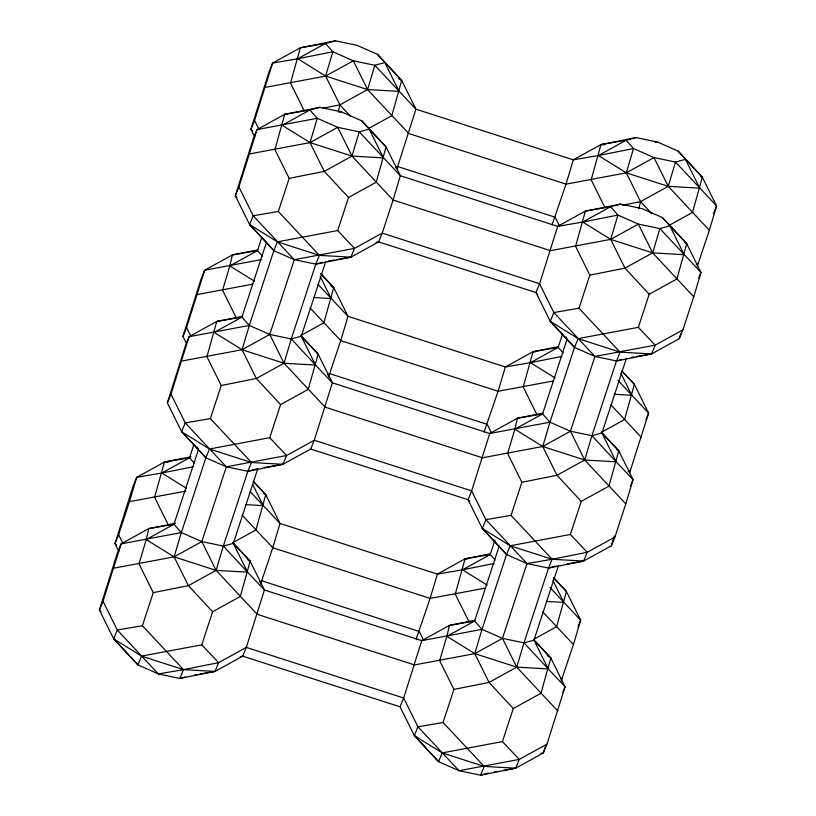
<?xml version="1.0" encoding="UTF-8"?>
<svg xmlns="http://www.w3.org/2000/svg" width="816" height="816" viewBox="0 0 816 816"><rect width="100%" height="100%" fill="white"/><g stroke="black" fill="none" stroke-linecap="round" stroke-linejoin="round"><path stroke-width="1.22" d="M191.056 456.756L164.414 462.06L154.601 497.332L168.32 525.004M242.199 316.394L216.77 321.453L206.948 356.725L221.228 385.509L210.365 418.598L251.461 462.509L282.968 464.304L310.661 449.024L314.272 440.242L332.377 382.847L318.107 354.062L300.778 335.427M319.841 107.324L309.856 110.017L284.733 114.322L274.91 149.583L289.18 178.367L278.327 211.456L319.423 255.377L350.921 257.173L378.624 241.893L382.235 233.111L393.088 200.022L400.33 175.715L386.06 146.931L361.814 120.839L341.353 111.812L319.841 107.324L284.733 114.322L257.03 129.591L253.419 138.383L235.314 195.769L249.584 224.553L273.839 250.655L294.29 259.682L315.812 264.16L350.921 257.173L354.532 248.38L382.235 233.111L539.59 283.754L553.86 312.538L594.956 356.449L616.478 360.937L651.586 353.94L679.279 338.671L682.89 329.878L693.743 296.789L700.995 272.493L686.725 243.709L662.47 217.607L642.019 208.58L620.497 204.102L585.388 211.089L557.685 226.369L539.59 283.754L535.979 292.546L550.249 321.331L574.505 347.422L594.956 356.449L655.187 345.148L682.89 329.878M338.477 110.884L339.895 104.856L325.625 76.072L297.758 58.762L272.636 63.067L269.025 71.859L250.92 129.244L254.765 136.996M232.825 542.558L250.145 561.204L240.322 596.465L212.629 611.745L201.766 644.834L141.535 656.125L113.669 638.826L99.399 610.042L117.504 552.646L121.115 543.864L148.818 528.584L175.45 523.28M253.623 481.624L265.751 494.669L255.928 529.941L232.662 542.773M320.719 273.564L333.703 287.538L323.891 322.81L300.614 335.641M252.603 131.029L250.92 129.244L254.531 120.452L272.636 63.067L300.329 47.787L335.437 40.8L356.959 45.288L377.41 54.305L401.666 80.407L391.843 115.678L368.577 128.51M490.498 553.768L465.079 558.827L455.257 594.099L468.986 621.772M558.46 346.637L533.032 351.696L523.219 386.968L536.938 414.64M697.139 266.648L709.349 230.265L716.601 205.958L702.331 177.174L678.076 151.082L657.625 142.055L636.103 137.567L600.994 144.565L591.172 179.836L604.901 207.509M638.857 208.865L640.55 201.623L626.28 172.839L598.424 155.53L573.291 159.834L415.936 109.191L374.84 65.28L353.318 60.792L332.867 51.765L325.462 43.483L300.329 47.787L290.516 83.059L304.235 110.741M533.48 639.336L550.81 657.971L540.988 693.243L513.284 708.512L502.432 741.601L442.19 752.903L414.334 735.593L400.064 706.809L242.709 656.166L240.19 656.594M601.443 432.194L618.763 450.84L608.95 486.112L581.247 501.381L570.384 534.47L510.153 545.771L482.297 528.462L468.017 499.678L310.661 449.024M662.47 217.607L686.725 243.709L676.903 278.97L649.199 294.25L638.347 327.338L578.105 338.63L550.249 321.331L553.86 312.538L578.983 308.234L620.078 352.145L651.586 353.94L655.187 345.148L638.347 327.338M678.076 151.082L702.331 177.174L692.509 212.446L669.242 225.277M118.85 551.259L115.005 543.507L118.616 534.725L129.469 501.636L136.721 477.329L164.414 462.06L189.547 457.756L194.483 463.274M101.082 611.816L99.399 610.042L103.01 601.249L121.115 543.864L181.346 532.562L201.807 541.589L223.319 546.067L233.305 543.385L257.836 468.608M186.252 343.016L182.968 336.376L201.062 278.99L204.673 270.198L232.376 254.929L257.795 249.859M182.968 336.376L186.568 327.593L204.673 270.198L261.283 259.621M626.453 358.244L601.922 433.021L618.763 450.84L633.032 479.624L625.79 503.921L614.938 537.01L611.327 545.802L583.624 561.071L548.515 568.069L526.993 563.581L485.897 519.67L471.628 490.885L314.272 440.242L286.569 455.512L282.968 464.304L247.86 471.291L226.338 466.813L205.887 457.786L181.631 431.684L167.362 402.9L185.467 345.515L189.067 336.722L216.77 321.453L241.903 317.149L249.308 325.431L269.759 334.458L291.281 338.936L301.257 336.253L325.788 261.477M167.362 402.9L170.972 394.118L189.067 336.722L249.308 325.431L273.839 250.655L277.45 241.862L337.681 230.561L354.532 248.38L294.29 259.682L253.195 215.761L238.925 186.986L257.03 129.591L317.261 118.3L337.722 127.327L359.234 131.804L369.22 129.122L386.06 146.931L376.237 182.203L348.544 197.472L337.681 230.561M170.972 394.118L185.242 422.902L226.338 466.813L286.569 455.512L269.729 437.702L209.488 448.994L205.887 457.786L181.346 532.562L174.104 556.859L188.374 585.643L212.629 611.745M249.308 325.431L242.056 349.727L256.336 378.512L280.582 404.614L269.729 437.702M210.365 418.598L185.242 422.902L181.631 431.684L209.488 448.994L251.461 462.509L247.86 471.291L223.319 546.067L216.077 570.374L188.374 585.643L153.265 592.64L142.412 625.729L183.508 669.64L215.006 671.435L242.709 656.166L246.32 647.374L264.415 589.988L250.145 561.204L233.305 543.385L247.574 572.169L264.415 589.988L421.77 640.631L482.011 629.33L502.462 638.357L523.984 642.845L533.96 640.162L558.501 565.376M278.327 211.456L253.195 215.761L249.584 224.553L277.45 241.862L319.423 255.377L315.812 264.16L291.281 338.936L284.029 363.242L256.336 378.512L221.228 385.509M614.938 537.01L587.234 552.289L583.624 561.071L552.126 559.276L510.153 545.771L506.542 554.554L482.011 629.33L474.759 653.636L489.039 682.421L513.284 708.512M570.384 534.47L587.234 552.289L552.126 559.276L511.03 515.365L521.883 482.276L556.991 475.289L584.695 460.01L591.937 435.713L616.478 360.937L620.078 352.145L578.105 338.63L574.505 347.422L549.964 422.198L542.722 446.505L556.991 475.289L581.247 501.381M511.03 515.365L485.897 519.67L482.297 528.462L506.542 554.554L526.993 563.581L552.126 559.276L548.515 568.069L523.984 642.845L516.732 667.141L489.039 682.421L453.931 689.408L443.068 722.497L484.163 766.408L515.671 768.213L543.364 752.933L546.975 744.141L565.08 686.756L550.81 657.971L533.96 640.162L548.24 668.936L565.08 686.756L562.826 692.254M561.224 680.911L573.434 644.528L580.686 620.231L566.416 591.447L553.421 577.463M545.18 746.854L543.364 752.933L540.855 753.362M629.636 472.678L648.638 413.1L634.369 384.316L622.241 371.26M611.327 545.802L614.224 536.081M679.279 338.671L680.728 333.805M193.902 444.485L189.547 457.756L161.843 473.025L136.721 477.329L133.11 486.122L115.005 543.507L116.688 545.292M261.854 237.354L257.499 250.624L229.806 265.894L222.554 290.19L236.283 317.873M197.38 447.29L198.472 449.504L173.941 524.28L146.237 539.549L138.995 563.856L153.265 592.64M249.584 224.553L266.434 242.372L241.903 317.149L214.2 332.418L242.056 349.727L284.029 363.242L315.527 365.038L332.377 382.847L489.733 433.5L549.964 422.198L570.425 431.225L591.937 435.713L601.922 433.021L616.192 461.805L633.032 479.624L630.329 486.214M113.863 568.16L174.104 556.859L201.807 541.589L226.338 466.813M181.825 361.029L242.056 349.727L269.759 334.458L294.29 259.682M494.955 540.049L490.212 554.523L462.509 569.803L437.376 574.107L280.021 523.454L250.186 491.66M562.52 334.121L558.164 347.392L530.461 362.661L505.339 366.976L347.983 316.322L318.148 284.529M482.297 528.462L499.137 546.271L474.606 621.047L446.903 636.327L439.661 660.623L453.931 689.408M578.983 308.234L589.846 275.145L575.566 246.361L585.388 211.089L610.521 206.785L620.497 204.102M201.807 541.589L216.077 570.374L257.173 614.285L414.528 664.928L474.759 653.636L502.462 638.357L526.993 563.581M269.759 334.458L284.029 363.242L325.125 407.153L482.48 457.796L542.722 446.505L570.425 431.225L594.956 356.449M238.925 186.986L235.314 195.769L236.997 197.554M546.975 744.141L519.272 759.421L515.671 768.213L480.563 775.2L459.041 770.712L417.945 726.801L403.675 698.017L246.32 647.374L218.617 662.643L215.006 671.435L179.897 678.433L158.375 673.945L137.924 664.918L113.669 638.826L117.28 630.034L103.01 601.249M396.933 168.779L415.936 109.191L401.666 80.407L377.41 54.305M328.522 377.012L340.731 340.629L347.983 316.322L333.703 287.538L321.076 274.176M260.569 584.144L272.779 547.76L280.021 523.454L265.751 494.669L253.113 481.318M552.034 224.92L566.049 184.141L573.291 159.834L600.994 144.565L626.127 140.26L636.103 137.567M484.072 432.052L498.086 391.272L505.339 366.976L533.032 351.696L558.164 347.392L563.101 352.91M416.119 639.183L430.134 598.403L437.376 574.107L465.079 558.827L490.212 554.523L495.149 560.051M400.064 706.809L403.675 698.017L421.77 640.631L449.473 625.362L474.902 620.293M502.432 741.601L519.272 759.421L459.041 770.712L438.59 761.695L414.334 735.593L417.945 726.801L443.068 722.497M713.439 213.649L716.601 205.958L675.505 162.047L653.983 157.57L633.532 148.543L626.127 140.26L598.424 155.53L633.532 148.543L626.28 172.839L566.049 184.141L408.694 133.487L367.598 89.576L353.318 60.792L325.625 76.072L265.384 87.363M698.741 277.981L700.995 272.493L659.899 228.572L638.377 224.094L617.926 215.067L610.521 206.785L582.818 222.054L557.685 226.369L400.33 175.715L359.234 131.804L351.992 156.101L324.289 171.38L289.18 178.367M645.935 419.689L648.638 413.1L617.936 380.368M577.973 626.821L580.686 620.231L549.984 587.5M322.942 108.232L339.895 104.856L367.598 89.576L399.095 91.372L384.815 62.587L374.84 65.28L367.598 89.576L325.625 76.072L332.867 51.765L297.758 58.762L325.462 43.483L335.437 40.8M395.617 167.8L397.831 166.576L555.186 217.229L559.582 226.083M622.394 205.244L640.55 201.623L668.253 186.354L699.751 188.149L685.481 159.365L675.505 162.047L668.253 186.354L709.349 230.265M327.665 374.932L329.878 373.718L487.234 424.361L491.62 433.214M280.582 404.614L308.285 389.334L318.107 354.062L301.257 336.253L315.527 365.038L291.281 338.936M696.283 264.578L698.496 263.354M259.702 582.073L261.916 580.849L419.271 631.492L423.667 640.346M601.28 432.409L624.546 419.577L634.369 384.316L621.731 370.954M628.32 471.709L630.533 470.485M534.429 638.938L556.594 626.719L566.416 591.447L553.778 578.085M560.368 678.841L562.581 677.617M315.812 264.16L322.463 262.375M616.478 360.937L622.016 359.438M247.86 471.291L256.724 468.904M548.515 568.069L556.277 565.978M185.446 676.933L179.897 678.433L183.508 669.64L218.617 662.643L201.766 644.834M488.325 773.109L480.563 775.2L484.163 766.408L442.19 752.903L438.59 761.695L414.334 735.593M252.817 284.162L197.431 294.505M589.846 275.145L624.954 268.148L652.647 252.878L684.155 254.674L669.875 225.889L659.899 228.572L652.647 252.878L693.743 296.789M561.938 356.398L530.461 362.661L555.115 377.981M553.483 380.939L498.086 391.272L340.731 340.629L310.029 307.897M193.321 466.762L161.843 473.025L186.487 488.335M542.854 413.161L517.436 418.22L489.733 433.5L471.628 490.885L468.017 499.678L469.7 501.452M186.079 491.059L129.469 501.636M493.986 563.53L462.509 569.803L487.152 585.113M485.52 588.071L430.134 598.403L272.779 547.76L242.077 515.029M338.844 112.241L341.353 111.812M249.778 153.898L310.019 142.596L337.722 127.327L351.992 156.101L393.088 200.022L550.443 250.665L610.674 239.363L638.377 224.094L652.647 252.878L610.674 239.363L582.818 222.054L617.926 215.067L610.674 239.363L624.954 268.148L649.199 294.25M655.105 142.484L657.625 142.055M376.105 242.321L378.624 241.893L535.979 292.546L537.662 294.321M328.307 261.049L334.591 259.967M337.1 259.539L350.921 257.173M631.482 357.388L633.991 356.959M636.5 356.521L651.586 353.94M264.119 467.527L282.968 464.304M142.412 625.729L117.28 630.034L158.375 673.945L183.508 669.64L141.535 656.125L137.924 664.918L113.669 638.826M567.293 563.876L583.624 561.071M194.902 674.883L197.421 674.455M199.93 674.016L215.006 671.435M494.312 771.865L496.822 771.436M503.105 770.365L515.671 768.213M284.733 114.322L287.252 114.464M600.994 144.565L604.778 144.779M313.497 297.503L331.133 298.513L320.158 276.369M216.77 321.453L219.29 321.596M533.032 351.696L535.561 351.839M614.152 394.271L631.798 395.281L620.813 373.136M164.414 462.06L168.198 462.274M245.534 504.635L263.18 505.645L252.746 484.612M465.079 558.827L467.599 558.97M546.2 601.412L563.836 602.412L552.86 580.278M700.179 175.848L702.331 177.174M684.583 242.372L686.725 243.709M398.453 78.407L401.666 80.407M616.621 449.504L618.763 450.84M330.49 285.539L333.703 287.538M254.449 281.204L229.806 265.894L232.376 254.929L257.499 250.624L262.446 256.142M547.597 655.972L550.81 657.971M263.609 493.343L265.751 494.669M248.003 559.868L250.145 561.204M550.249 321.331L574.505 347.422M641.396 437.396L610.694 404.665M625.79 503.921L584.695 460.01L570.425 431.225M573.434 644.528L542.732 611.806M557.828 711.052L516.732 667.141L502.462 638.357M181.631 431.684L198.472 449.504M640.55 201.623L651.811 213.741M339.895 104.856L350.288 116.035M591.937 435.713L616.192 461.805L584.695 460.01L542.722 446.505L514.865 429.196L517.436 418.22L542.558 413.916L549.964 422.198M348.544 197.472L324.289 171.38L310.019 142.596L282.152 125.287L309.856 110.017L317.261 118.3L310.019 142.596L351.992 156.101L383.489 157.906L369.22 129.122L361.814 120.839M523.984 642.845L548.24 668.936L516.732 667.141L474.759 653.636L446.903 636.327L449.473 625.362L474.606 621.047L482.011 629.33M223.319 546.067L247.574 572.169L216.077 570.374L174.104 556.859L146.237 539.549L148.818 528.584L173.941 524.28L181.346 532.562M266.434 242.372L273.839 250.655M499.137 546.271L506.542 554.554M199.298 450.422L205.887 457.786M565.998 336.926L567.1 339.14L542.558 413.916L514.865 429.196L507.613 453.492L521.883 482.276M254.531 120.452L258.917 129.316M186.568 327.593L190.964 336.447M118.616 534.725L123.002 543.578M653.983 157.57L626.28 172.839L668.253 186.354L653.983 157.57"/></g></svg>
